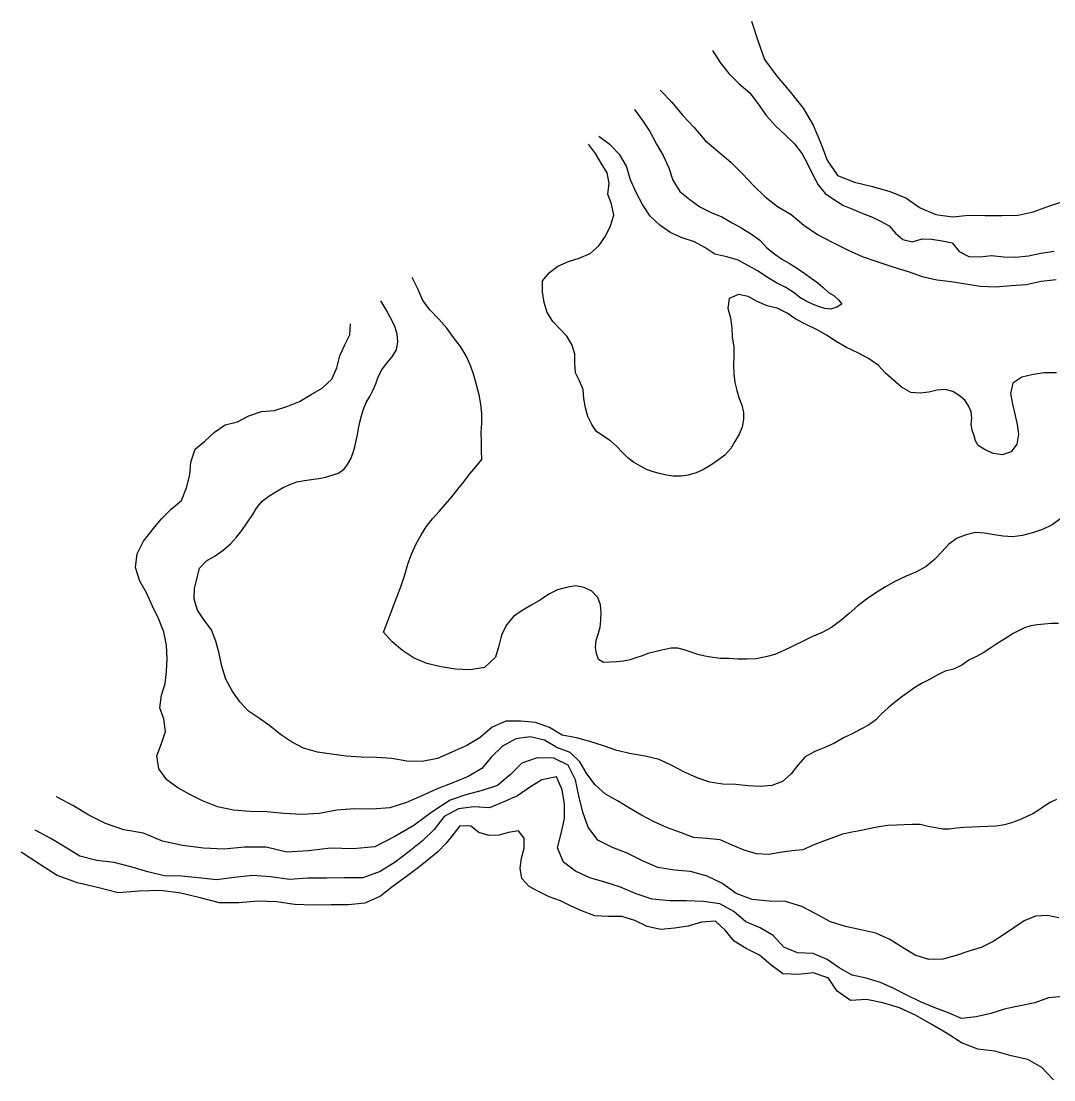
# Model space of a CAD drawing. Extents: x -717078 to -714996, y -984638 to -983998.
# Drawn here: x -717078 to -716543, y -984638 to -984090 of the extents above; entities that cross this region are included whole.
import ezdxf

# ---------------------------------------------------------------- set-up
doc = ezdxf.new("R2010")
doc.units = 0
doc.layers.add('contour_lines', color=1, linetype='CONTINUOUS')

msp = doc.modelspace()

# ---------------------------------------------------------------- linework, layer by layer
at = {"layer": 'contour_lines', "color": 1}
for p, q in [((-716699.729, -984090.171, 274), (-716696.426, -984100.091, 274)), ((-716696.426, -984100.091, 274), (-716693.032, -984110.024, 274)), ((-716719.898, -984105.364, 273), (-716715.837, -984111.623, 273)), ((-716693.032, -984110.024, 274), (-716686.682, -984118.657, 274)), ((-716715.837, -984111.623, 273), (-716711.441, -984117.328, 273)), ((-716711.441, -984117.328, 273), (-716706.055, -984122.588, 273)), ((-716686.682, -984118.657, 274), (-716679.726, -984126.814, 274)), ((-716747.039, -984125.854, 272), (-716740.919, -984132.067, 272)), ((-716706.055, -984122.588, 273), (-716700.632, -984127.329, 273)), ((-716679.726, -984126.814, 274), (-716672.927, -984135.15, 274)), ((-716740.919, -984132.067, 272), (-716735.422, -984138.813, 272)), ((-716700.632, -984127.329, 273), (-716696.078, -984133.339, 273)), ((-716760.291, -984135.897, 271), (-716756.096, -984141.551, 271)), ((-716696.078, -984133.339, 273), (-716692.008, -984139.093, 273)), ((-716672.927, -984135.15, 274), (-716667.731, -984143.974, 274)), ((-716756.096, -984141.551, 271), (-716752.276, -984147.295, 271)), ((-716735.422, -984138.813, 272), (-716729.609, -984145.09, 272)), ((-716692.008, -984139.093, 273), (-716687.29, -984144.336, 273)), ((-716752.276, -984147.295, 271), (-716748.803, -984153.773, 271)), ((-716729.609, -984145.09, 272), (-716723.739, -984151.961, 272)), ((-716687.29, -984144.336, 273), (-716682.335, -984148.936, 273)), ((-716667.731, -984143.974, 274), (-716664.013, -984152.992, 274)), ((-716780.453, -984158.595, 272), (-716783.972, -984153.784, 272)), ((-716772.838, -984154.08, 271), (-716778.686, -984149.767, 271)), ((-716767.883, -984159.268, 271), (-716772.838, -984154.08, 271)), ((-716748.803, -984153.773, 271), (-716745.405, -984159.742, 271)), ((-716723.739, -984151.961, 272), (-716717.088, -984157.452, 272)), ((-716682.335, -984148.936, 273), (-716677.401, -984153.678, 273)), ((-716677.401, -984153.678, 273), (-716673.473, -984158.801, 273)), ((-716664.013, -984152.992, 274), (-716660.547, -984162.034, 274)), ((-716777.511, -984163.596, 272), (-716780.453, -984158.595, 272)), ((-716764.322, -984165.27, 271), (-716767.883, -984159.268, 271)), ((-716745.405, -984159.742, 271), (-716742.561, -984166.006, 271)), ((-716717.088, -984157.452, 272), (-716710.462, -984163.11, 272)), ((-716673.473, -984158.801, 273), (-716670.624, -984164.327, 273)), ((-716774.312, -984168.62, 272), (-716777.511, -984163.596, 272)), ((-716762.26, -984172.201, 271), (-716764.322, -984165.27, 271)), ((-716710.462, -984163.11, 272), (-716704.394, -984169.114, 272)), ((-716670.624, -984164.327, 273), (-716667.975, -984169.651, 273)), ((-716660.547, -984162.034, 274), (-716655.138, -984169.973, 274)), ((-716773.359, -984173.995, 272), (-716774.312, -984168.62, 272)), ((-716742.561, -984166.006, 271), (-716740.392, -984172.504, 271)), ((-716704.394, -984169.114, 272), (-716698.617, -984175.204, 272)), ((-716667.975, -984169.651, 273), (-716665.14, -984174.889, 273)), ((-716655.138, -984169.973, 274), (-716646.367, -984173.558, 274)), ((-716774.034, -984179.674, 272), (-716773.359, -984173.995, 272)), ((-716759.371, -984178.829, 271), (-716762.26, -984172.201, 271)), ((-716740.392, -984172.504, 271), (-716736.838, -984178.293, 271)), ((-716698.617, -984175.204, 272), (-716692.652, -984181.138, 272)), ((-716665.14, -984174.889, 273), (-716661.563, -984179.307, 273)), ((-716646.367, -984173.558, 274), (-716637.091, -984175.652, 274)), ((-716637.091, -984175.652, 274), (-716628.202, -984178.272, 274)), ((-716772.13, -984184.866, 272), (-716774.034, -984179.674, 272)), ((-716756.104, -984185.096, 271), (-716759.371, -984178.829, 271)), ((-716736.838, -984178.293, 271), (-716731.59, -984182.534, 271)), ((-716692.652, -984181.138, 272), (-716686.336, -984186.067, 272)), ((-716661.563, -984179.307, 273), (-716656.743, -984182.692, 273)), ((-716628.202, -984178.272, 274), (-716619.843, -984181.619, 274)), ((-716619.843, -984181.619, 274), (-716612.503, -984186.761, 274)), ((-716770.929, -984190.639, 272), (-716772.13, -984184.866, 272)), ((-716752.14, -984191.134, 271), (-716756.104, -984185.096, 271)), ((-716731.59, -984182.534, 271), (-716726.415, -984186.213, 271)), ((-716726.415, -984186.213, 271), (-716720.647, -984189.204, 271)), ((-716686.336, -984186.067, 272), (-716679.102, -984190.215, 272)), ((-716656.743, -984182.692, 273), (-716652.1, -984185.62, 273)), ((-716652.1, -984185.62, 273), (-716646.852, -984187.681, 273)), ((-716612.503, -984186.761, 274), (-716604.379, -984190.186, 274)), ((-716553.971, -984188.902, 274), (-716546.342, -984186.087, 274)), ((-716546.342, -984186.087, 274), (-716539.108, -984183.72, 274)), ((-716772.7, -984196.064, 272), (-716770.929, -984190.639, 272)), ((-716747.178, -984195.805, 271), (-716752.14, -984191.134, 271)), ((-716720.647, -984189.204, 271), (-716715.057, -984191.411, 271)), ((-716715.057, -984191.411, 271), (-716709.697, -984194.56, 271)), ((-716679.102, -984190.215, 272), (-716672.678, -984195.693, 272)), ((-716646.852, -984187.681, 273), (-716642.037, -984189.707, 273)), ((-716642.037, -984189.707, 273), (-716637.118, -984191.549, 273)), ((-716637.118, -984191.549, 273), (-716632.893, -984193.712, 273)), ((-716604.379, -984190.186, 274), (-716595.709, -984191.477, 274)), ((-716595.709, -984191.477, 274), (-716587.296, -984190.645, 274)), ((-716587.296, -984190.645, 274), (-716578.78, -984190.759, 274)), ((-716578.78, -984190.759, 274), (-716570.241, -984190.676, 274)), ((-716570.241, -984190.676, 274), (-716561.791, -984190.592, 274)), ((-716561.791, -984190.592, 274), (-716553.971, -984188.902, 274)), ((-716775.314, -984201.508, 272), (-716772.7, -984196.064, 272)), ((-716741.374, -984199.658, 271), (-716747.178, -984195.805, 271)), ((-716709.697, -984194.56, 271), (-716704.706, -984197.325, 271)), ((-716704.706, -984197.325, 271), (-716699.774, -984200.387, 271)), ((-716672.678, -984195.693, 272), (-716665.49, -984200.533, 272)), ((-716632.893, -984193.712, 273), (-716628.543, -984196.003, 273)), ((-716628.543, -984196.003, 273), (-716625.177, -984199.79, 273)), ((-716778.753, -984206.502, 272), (-716775.314, -984201.508, 272)), ((-716735.526, -984202.347, 271), (-716741.374, -984199.658, 271)), ((-716729.252, -984204.358, 271), (-716735.526, -984202.347, 271)), ((-716699.774, -984200.387, 271), (-716695.363, -984203.567, 271)), ((-716695.363, -984203.567, 271), (-716691.717, -984207.396, 271)), ((-716665.49, -984200.533, 272), (-716658.039, -984204.597, 272)), ((-716625.177, -984199.79, 273), (-716621.42, -984203.22, 273)), ((-716621.42, -984203.22, 273), (-716616.392, -984204.336, 273)), ((-716616.392, -984204.336, 273), (-716611.437, -984202.74, 273)), ((-716611.437, -984202.74, 273), (-716606.454, -984202.953, 273)), ((-716606.454, -984202.953, 273), (-716601.138, -984203.898, 273)), ((-716783.137, -984210.319, 272), (-716778.753, -984206.502, 272)), ((-716723.814, -984207.226, 271), (-716729.252, -984204.358, 271)), ((-716718.681, -984210.709, 271), (-716723.814, -984207.226, 271)), ((-716691.717, -984207.396, 271), (-716687.705, -984210.697, 271)), ((-716658.039, -984204.597, 272), (-716650.12, -984208.53, 272)), ((-716650.12, -984208.53, 272), (-716642.385, -984211.915, 272)), ((-716601.138, -984203.898, 273), (-716595.802, -984204.921, 273)), ((-716595.802, -984204.921, 273), (-716592.294, -984209.308, 273)), ((-716794.346, -984214.609, 272), (-716788.809, -984212.853, 272)), ((-716788.809, -984212.853, 272), (-716783.137, -984210.319, 272)), ((-716712.41, -984212.183, 271), (-716718.681, -984210.709, 271)), ((-716706.66, -984213.887, 271), (-716712.41, -984212.183, 271)), ((-716701.342, -984216.854, 271), (-716706.66, -984213.887, 271)), ((-716687.705, -984210.697, 271), (-716683.713, -984213.508, 271)), ((-716683.713, -984213.508, 271), (-716679.685, -984215.804, 271)), ((-716642.385, -984211.915, 272), (-716634.328, -984214.688, 272)), ((-716592.294, -984209.308, 273), (-716587.285, -984211.969, 273)), ((-716587.285, -984211.969, 273), (-716581.364, -984212.101, 273)), ((-716581.364, -984212.101, 273), (-716575.547, -984211.419, 273)), ((-716575.547, -984211.419, 273), (-716569.237, -984212.087, 273)), ((-716569.237, -984212.087, 273), (-716563.09, -984212.356, 273)), ((-716563.09, -984212.356, 273), (-716556.476, -984211.688, 273)), ((-716556.476, -984211.688, 273), (-716550.029, -984210.161, 273)), ((-716550.029, -984210.161, 273), (-716543.082, -984209.175, 273)), ((-716804.294, -984220.214, 272), (-716799.876, -984216.961, 272)), ((-716799.876, -984216.961, 272), (-716794.346, -984214.609, 272)), ((-716696.297, -984219.555, 271), (-716701.342, -984216.854, 271)), ((-716691.426, -984222.858, 271), (-716696.297, -984219.555, 271)), ((-716679.685, -984215.804, 271), (-716675.843, -984218.098, 271)), ((-716675.843, -984218.098, 271), (-716672.084, -984220.732, 271)), ((-716634.328, -984214.688, 272), (-716626.547, -984217.257, 272)), ((-716626.547, -984217.257, 272), (-716618.699, -984219.777, 272)), ((-716618.699, -984219.777, 272), (-716611.332, -984222.218, 272)), ((-716872.416, -984228.603, 273), (-716875.252, -984222.756, 273)), ((-716807.909, -984224.623, 272), (-716804.294, -984220.214, 272)), ((-716807.806, -984230.197, 272), (-716807.909, -984224.623, 272)), ((-716686.783, -984225.631, 271), (-716691.426, -984222.858, 271)), ((-716672.084, -984220.732, 271), (-716668.77, -984223.099, 271)), ((-716668.77, -984223.099, 271), (-716665.465, -984225.594, 271)), ((-716611.332, -984222.218, 272), (-716603.769, -984224.048, 272)), ((-716603.769, -984224.048, 272), (-716596.366, -984224.897, 272)), ((-716596.366, -984224.897, 272), (-716588.847, -984226.147, 272)), ((-716557.61, -984226.369, 272), (-716549.779, -984224.792, 272)), ((-716549.779, -984224.792, 272), (-716542.097, -984223.819, 272)), ((-716869.778, -984234.75, 273), (-716872.416, -984228.603, 273)), ((-716806.922, -984235.735, 272), (-716807.806, -984230.197, 272)), ((-716681.905, -984227.975, 271), (-716686.783, -984225.631, 271)), ((-716677.67, -984230.772, 271), (-716681.905, -984227.975, 271)), ((-716674.674, -984233.164, 271), (-716677.67, -984230.772, 271)), ((-716665.465, -984225.594, 271), (-716662.598, -984227.948, 271)), ((-716662.598, -984227.948, 271), (-716659.892, -984230.51, 271)), ((-716659.892, -984230.51, 271), (-716657.038, -984232.089, 271)), ((-716588.847, -984226.147, 272), (-716581.318, -984227.356, 272)), ((-716581.318, -984227.356, 272), (-716573.418, -984227.718, 272)), ((-716573.418, -984227.718, 272), (-716565.355, -984226.921, 272)), ((-716565.355, -984226.921, 272), (-716557.61, -984226.369, 272)), ((-716888.842, -984239.231, 274), (-716891.438, -984234.948, 274)), ((-716866.033, -984239.807, 273), (-716869.778, -984234.75, 273)), ((-716805.409, -984240.975, 272), (-716806.922, -984235.735, 272)), ((-716711.306, -984233.726, 272), (-716711.956, -984238.723, 272)), ((-716706.488, -984231.664, 272), (-716711.306, -984233.726, 272)), ((-716701.401, -984232.647, 272), (-716706.488, -984231.664, 272)), ((-716696.692, -984235.179, 272), (-716701.401, -984232.647, 272)), ((-716691.67, -984237.43, 272), (-716696.692, -984235.179, 272)), ((-716671.468, -984235.092, 271), (-716674.674, -984233.164, 271)), ((-716668.229, -984236.654, 271), (-716671.468, -984235.092, 271)), ((-716657.038, -984232.089, 271), (-716654.657, -984234.394, 271)), ((-716654.657, -984234.394, 271), (-716653.034, -984236.679, 271)), ((-716886.521, -984243.685, 274), (-716888.842, -984239.231, 274)), ((-716861.437, -984244.402, 273), (-716866.033, -984239.807, 273)), ((-716802.562, -984245.588, 272), (-716805.409, -984240.975, 272)), ((-716711.956, -984238.723, 272), (-716710.567, -984243.642, 272)), ((-716686.45, -984238.646, 272), (-716691.67, -984237.43, 272)), ((-716681.278, -984241.225, 272), (-716686.45, -984238.646, 272)), ((-716676.736, -984244.405, 272), (-716681.278, -984241.225, 272)), ((-716665.016, -984237.768, 271), (-716668.229, -984236.654, 271)), ((-716661.849, -984238.906, 271), (-716665.016, -984237.768, 271)), ((-716658.66, -984239.194, 271), (-716661.849, -984238.906, 271)), ((-716655.605, -984238.23, 271), (-716658.66, -984239.194, 271)), ((-716653.034, -984236.679, 271), (-716655.605, -984238.23, 271)), ((-716907.6, -984252.41, 275), (-716907.171, -984246.774, 275)), ((-716884.486, -984247.695, 274), (-716886.521, -984243.685, 274)), ((-716857.387, -984249.121, 273), (-716861.437, -984244.402, 273)), ((-716798.782, -984249.551, 272), (-716802.562, -984245.588, 272)), ((-716710.567, -984243.642, 272), (-716709.898, -984248.832, 272)), ((-716671.362, -984247.127, 272), (-716676.736, -984244.405, 272)), ((-716666.104, -984249.731, 272), (-716671.362, -984247.127, 272)), ((-716910.208, -984257.957, 275), (-716907.6, -984252.41, 275)), ((-716883.071, -984251.977, 274), (-716884.486, -984247.695, 274)), ((-716882.672, -984256.267, 274), (-716883.071, -984251.977, 274)), ((-716853.823, -984253.912, 273), (-716857.387, -984249.121, 273)), ((-716795.325, -984253.097, 272), (-716798.782, -984249.551, 272)), ((-716709.898, -984248.832, 272), (-716709.651, -984253.635, 272)), ((-716660.968, -984252.582, 272), (-716666.104, -984249.731, 272)), ((-716655.833, -984255.961, 272), (-716660.968, -984252.582, 272)), ((-716912.633, -984263.387, 275), (-716910.208, -984257.957, 275)), ((-716883.406, -984260.261, 274), (-716882.672, -984256.267, 274)), ((-716850.195, -984258.474, 273), (-716853.823, -984253.912, 273)), ((-716792.702, -984257.492, 272), (-716795.325, -984253.097, 272)), ((-716791.155, -984262.373, 272), (-716792.702, -984257.492, 272)), ((-716709.651, -984253.635, 272), (-716708.895, -984258.729, 272)), ((-716650.591, -984259.09, 272), (-716655.833, -984255.961, 272)), ((-716914.29, -984269.6, 275), (-716912.633, -984263.387, 275)), ((-716888.544, -984267.253, 274), (-716885.595, -984263.888, 274)), ((-716885.595, -984263.888, 274), (-716883.406, -984260.261, 274)), ((-716847.395, -984263.396, 273), (-716850.195, -984258.474, 273)), ((-716845.175, -984268.401, 273), (-716847.395, -984263.396, 273)), ((-716791.179, -984267.212, 272), (-716791.155, -984262.373, 272)), ((-716708.82, -984263.385, 272), (-716709.072, -984268.25, 272)), ((-716708.895, -984258.729, 272), (-716708.82, -984263.385, 272)), ((-716644.62, -984261.876, 272), (-716650.591, -984259.09, 272)), ((-716639.236, -984264.784, 272), (-716644.62, -984261.876, 272)), ((-716890.984, -984270.597, 274), (-716888.544, -984267.253, 274)), ((-716843.387, -984273.384, 273), (-716845.175, -984268.401, 273)), ((-716790.74, -984272.235, 272), (-716791.179, -984267.212, 272)), ((-716709.072, -984268.25, 272), (-716708.812, -984272.611, 272)), ((-716634.252, -984268.207, 272), (-716639.236, -984264.784, 272)), ((-716630.308, -984272.261, 272), (-716634.252, -984268.207, 272)), ((-716916.904, -984275.475, 275), (-716914.29, -984269.6, 275)), ((-716894.076, -984277.776, 274), (-716892.929, -984274.293, 274)), ((-716892.929, -984274.293, 274), (-716890.984, -984270.597, 274)), ((-716841.967, -984278.353, 273), (-716843.387, -984273.384, 273)), ((-716788.723, -984276.331, 272), (-716790.74, -984272.235, 272)), ((-716708.812, -984272.611, 272), (-716708.301, -984277.19, 272)), ((-716626.242, -984275.969, 272), (-716630.308, -984272.261, 272)), ((-716559.786, -984274.324, 272), (-716564.537, -984277.413, 272)), ((-716553.996, -984272.977, 272), (-716559.786, -984274.324, 272)), ((-716548.234, -984272.096, 272), (-716553.996, -984272.977, 272)), ((-716541.906, -984272.109, 272), (-716548.234, -984272.096, 272)), ((-716927.584, -984283.391, 275), (-716921.88, -984280.144, 275)), ((-716921.88, -984280.144, 275), (-716916.904, -984275.475, 275)), ((-716895.569, -984281.347, 274), (-716894.076, -984277.776, 274)), ((-716840.675, -984283.607, 273), (-716841.967, -984278.353, 273)), ((-716786.834, -984280.724, 272), (-716788.723, -984276.331, 272)), ((-716708.301, -984277.19, 272), (-716707.316, -984281.246, 272)), ((-716622.079, -984279.556, 272), (-716626.242, -984275.969, 272)), ((-716617.317, -984282.25, 272), (-716622.079, -984279.556, 272)), ((-716564.537, -984277.413, 272), (-716565.675, -984282.886, 272)), ((-716933.495, -984286.929, 275), (-716927.584, -984283.391, 275)), ((-716899.009, -984287.557, 274), (-716897.176, -984284.404, 274)), ((-716897.176, -984284.404, 274), (-716895.569, -984281.347, 274)), ((-716839.733, -984288.384, 273), (-716840.675, -984283.607, 273)), ((-716786.453, -984285.378, 272), (-716786.834, -984280.724, 272)), ((-716785.577, -984290.259, 272), (-716786.453, -984285.378, 272)), ((-716707.316, -984281.246, 272), (-716706.065, -984285.356, 272)), ((-716706.065, -984285.356, 272), (-716704.787, -984288.932, 272)), ((-716612.438, -984282.753, 272), (-716617.317, -984282.25, 272)), ((-716607.973, -984282.144, 272), (-716612.438, -984282.753, 272)), ((-716603.689, -984281.158, 272), (-716607.973, -984282.144, 272)), ((-716599.438, -984280.72, 272), (-716603.689, -984281.158, 272)), ((-716595.503, -984281.841, 272), (-716599.438, -984280.72, 272)), ((-716592.227, -984283.96, 272), (-716595.503, -984281.841, 272)), ((-716589.356, -984286.263, 272), (-716592.227, -984283.96, 272)), ((-716565.675, -984282.886, 272), (-716564.734, -984288.293, 272)), ((-716946.428, -984291.561, 275), (-716939.684, -984289.368, 275)), ((-716939.684, -984289.368, 275), (-716933.495, -984286.929, 275)), ((-716901.47, -984294.387, 274), (-716900.475, -984290.894, 274)), ((-716900.475, -984290.894, 274), (-716899.009, -984287.557, 274)), ((-716839.309, -984293.32, 273), (-716839.733, -984288.384, 273)), ((-716784.383, -984294.678, 272), (-716785.577, -984290.259, 272)), ((-716704.787, -984288.932, 272), (-716703.829, -984292.629, 272)), ((-716587.412, -984289.165, 272), (-716589.356, -984286.263, 272)), ((-716586.13, -984292.417, 272), (-716587.412, -984289.165, 272)), ((-716564.734, -984288.293, 272), (-716563.418, -984293.599, 272)), ((-716965.572, -984297.533, 275), (-716959.816, -984294.376, 275)), ((-716959.816, -984294.376, 275), (-716953.173, -984292.218, 275)), ((-716953.173, -984292.218, 275), (-716946.428, -984291.561, 275)), ((-716902.387, -984297.62, 274), (-716901.47, -984294.387, 274)), ((-716839.285, -984298.211, 273), (-716839.309, -984293.32, 273)), ((-716782.284, -984298.816, 272), (-716784.383, -984294.678, 272)), ((-716703.801, -984296.245, 272), (-716704.609, -984300.235, 272)), ((-716703.829, -984292.629, 272), (-716703.801, -984296.245, 272)), ((-716585.721, -984295.541, 272), (-716586.13, -984292.417, 272)), ((-716585.98, -984298.851, 272), (-716585.721, -984295.541, 272)), ((-716563.418, -984293.599, 272), (-716562.277, -984298.826, 272)), ((-716977.567, -984302.84, 275), (-716972.11, -984299.08, 275)), ((-716972.11, -984299.08, 275), (-716965.572, -984297.533, 275)), ((-716903.636, -984304.258, 274), (-716903.07, -984300.988, 274)), ((-716903.07, -984300.988, 274), (-716902.387, -984297.62, 274)), ((-716839.574, -984303.077, 273), (-716839.285, -984298.211, 273)), ((-716779.848, -984302.475, 272), (-716782.284, -984298.816, 272)), ((-716704.609, -984300.235, 272), (-716706.047, -984303.949, 272)), ((-716585.473, -984301.834, 272), (-716585.98, -984298.851, 272)), ((-716584.55, -984304.767, 272), (-716585.473, -984301.834, 272)), ((-716562.277, -984298.826, 272), (-716561.64, -984303.971, 272)), ((-716987.594, -984311.696, 275), (-716982.49, -984307.453, 275)), ((-716982.49, -984307.453, 275), (-716977.567, -984302.84, 275)), ((-716904.909, -984310.382, 274), (-716904.19, -984307.166, 274)), ((-716904.19, -984307.166, 274), (-716903.636, -984304.258, 274)), ((-716839.486, -984307.842, 273), (-716839.574, -984303.077, 273)), ((-716776.173, -984305.058, 272), (-716779.848, -984302.475, 272)), ((-716772.635, -984307.265, 272), (-716776.173, -984305.058, 272)), ((-716769.324, -984310.189, 272), (-716772.635, -984307.265, 272)), ((-716708.285, -984307.701, 272), (-716710.465, -984311.382, 272)), ((-716706.047, -984303.949, 272), (-716708.285, -984307.701, 272)), ((-716583.851, -984307.379, 272), (-716584.55, -984304.767, 272)), ((-716582.383, -984309.738, 272), (-716583.851, -984307.379, 272)), ((-716561.64, -984303.971, 272), (-716562.473, -984309.089, 272)), ((-716989.84, -984318.32, 275), (-716987.594, -984311.696, 275)), ((-716905.787, -984313.433, 274), (-716904.909, -984310.382, 274)), ((-716839.333, -984312.561, 273), (-716839.486, -984307.842, 273)), ((-716839.292, -984317.009, 273), (-716839.333, -984312.561, 273)), ((-716766.641, -984313.235, 272), (-716769.324, -984310.189, 272)), ((-716710.465, -984311.382, 272), (-716713.53, -984314.697, 272)), ((-716578.738, -984312.038, 272), (-716582.383, -984309.738, 272)), ((-716574.529, -984313.939, 272), (-716578.738, -984312.038, 272)), ((-716565.349, -984313.098, 272), (-716569.993, -984314.551, 272)), ((-716562.473, -984309.089, 272), (-716565.349, -984313.098, 272)), ((-716990.281, -984324.861, 275), (-716989.84, -984318.32, 275)), ((-716908.691, -984319.626, 274), (-716906.968, -984316.737, 274)), ((-716906.968, -984316.737, 274), (-716905.787, -984313.433, 274)), ((-716842.338, -984320.76, 273), (-716839.292, -984317.009, 273)), ((-716763.693, -984316.215, 272), (-716766.641, -984313.235, 272)), ((-716760.69, -984318.376, 272), (-716763.693, -984316.215, 272)), ((-716757.189, -984320.393, 272), (-716760.69, -984318.376, 272)), ((-716717.292, -984317.451, 272), (-716720.731, -984319.882, 272)), ((-716713.53, -984314.697, 272), (-716717.292, -984317.451, 272)), ((-716569.993, -984314.551, 272), (-716574.529, -984313.939, 272)), ((-716916.604, -984325.189, 274), (-716913.497, -984324.086, 274)), ((-716913.497, -984324.086, 274), (-716910.641, -984322.101, 274)), ((-716910.641, -984322.101, 274), (-716908.691, -984319.626, 274)), ((-716845.444, -984324.346, 273), (-716842.338, -984320.76, 273)), ((-716754.023, -984322.111, 272), (-716757.189, -984320.393, 272)), ((-716750.506, -984323.367, 272), (-716754.023, -984322.111, 272)), ((-716747.316, -984324.205, 272), (-716750.506, -984323.367, 272)), ((-716728.394, -984323.836, 272), (-716732.418, -984325.171, 272)), ((-716724.551, -984322.143, 272), (-716728.394, -984323.836, 272)), ((-716720.731, -984319.882, 272), (-716724.551, -984322.143, 272)), ((-716991.987, -984331.638, 275), (-716990.281, -984324.861, 275)), ((-716938.493, -984329.932, 274), (-716934.868, -984328.569, 274)), ((-716934.868, -984328.569, 274), (-716930.947, -984327.841, 274)), ((-716930.947, -984327.841, 274), (-716927.383, -984327.307, 274)), ((-716927.383, -984327.307, 274), (-716923.576, -984326.758, 274)), ((-716923.576, -984326.758, 274), (-716920.171, -984326.183, 274)), ((-716920.171, -984326.183, 274), (-716916.604, -984325.189, 274)), ((-716851.64, -984332.424, 273), (-716848.537, -984328.52, 273)), ((-716848.537, -984328.52, 273), (-716845.444, -984324.346, 273)), ((-716743.662, -984325.063, 272), (-716747.316, -984324.205, 272)), ((-716740.157, -984325.605, 272), (-716743.662, -984325.063, 272)), ((-716736.176, -984325.611, 272), (-716740.157, -984325.605, 272)), ((-716732.418, -984325.171, 272), (-716736.176, -984325.611, 272)), ((-716994.642, -984338.289, 275), (-716991.987, -984331.638, 275)), ((-716949.522, -984335.909, 274), (-716945.783, -984333.735, 274)), ((-716945.783, -984333.735, 274), (-716942.344, -984331.735, 274)), ((-716942.344, -984331.735, 274), (-716938.493, -984329.932, 274)), ((-716854.682, -984336.393, 273), (-716851.64, -984332.424, 273)), ((-717000.012, -984342.749, 275), (-716994.642, -984338.289, 275)), ((-716955.76, -984342.205, 274), (-716952.878, -984338.546, 274)), ((-716952.878, -984338.546, 274), (-716949.522, -984335.909, 274)), ((-716861.361, -984343.957, 273), (-716858.077, -984340.103, 273)), ((-716858.077, -984340.103, 273), (-716854.682, -984336.393, 273)), ((-717005.197, -984347.925, 275), (-717000.012, -984342.749, 275)), ((-716960.79, -984349.959, 274), (-716958.064, -984346.024, 274)), ((-716958.064, -984346.024, 274), (-716955.76, -984342.205, 274)), ((-716864.823, -984347.669, 273), (-716861.361, -984343.957, 273)), ((-717009.811, -984353.554, 275), (-717005.197, -984347.925, 275)), ((-716963.363, -984353.696, 274), (-716960.79, -984349.959, 274)), ((-716868.067, -984351.783, 273), (-716864.823, -984347.669, 273)), ((-716544.166, -984350.804, 273), (-716549.183, -984353.141, 273)), ((-716539.625, -984347.562, 273), (-716544.166, -984350.804, 273)), ((-717014.213, -984359.297, 275), (-717009.811, -984353.554, 275)), ((-716966.181, -984357.274, 274), (-716963.363, -984353.696, 274)), ((-716873.425, -984361.032, 273), (-716870.847, -984356.264, 273)), ((-716870.847, -984356.264, 273), (-716868.067, -984351.783, 273)), ((-716588.682, -984355.968, 273), (-716593.313, -984357.72, 273)), ((-716583.858, -984354.738, 273), (-716588.682, -984355.968, 273)), ((-716579.143, -984355.061, 273), (-716583.858, -984354.738, 273)), ((-716574.106, -984355.974, 273), (-716579.143, -984355.061, 273)), ((-716569.532, -984356.682, 273), (-716574.106, -984355.974, 273)), ((-716564.657, -984357.008, 273), (-716569.532, -984356.682, 273)), ((-716559.562, -984356.388, 273), (-716564.657, -984357.008, 273)), ((-716554.358, -984355.014, 273), (-716559.562, -984356.388, 273)), ((-716549.183, -984353.141, 273), (-716554.358, -984355.014, 273)), ((-717017.552, -984365.88, 275), (-717014.213, -984359.297, 275)), ((-716973.1, -984363.87, 274), (-716969.336, -984360.7, 274)), ((-716969.336, -984360.7, 274), (-716966.181, -984357.274, 274)), ((-716875.707, -984365.977, 273), (-716873.425, -984361.032, 273)), ((-716597.533, -984360.787, 273), (-716601.255, -984364.763, 273)), ((-716593.313, -984357.72, 273), (-716597.533, -984360.787, 273)), ((-717018.381, -984372.818, 275), (-717017.552, -984365.88, 275)), ((-716981.649, -984369.489, 274), (-716977.244, -984366.823, 274)), ((-716977.244, -984366.823, 274), (-716973.1, -984363.87, 274)), ((-716877.46, -984371.207, 273), (-716875.707, -984365.977, 273)), ((-716601.255, -984364.763, 273), (-716605.103, -984368.704, 273)), ((-717016.195, -984379.927, 275), (-717018.381, -984372.818, 275)), ((-716986.567, -984378.225, 274), (-716985.242, -984373.317, 274)), ((-716985.242, -984373.317, 274), (-716981.649, -984369.489, 274)), ((-716878.988, -984376.64, 273), (-716877.46, -984371.207, 273)), ((-716609.251, -984372.37, 273), (-716614.301, -984375.12, 273)), ((-716605.103, -984368.704, 273), (-716609.251, -984372.37, 273)), ((-716987.851, -984383.67, 274), (-716986.567, -984378.225, 274)), ((-716881.017, -984382.389, 273), (-716878.988, -984376.64, 273)), ((-716619.637, -984377.44, 273), (-716625.12, -984379.923, 273)), ((-716614.301, -984375.12, 273), (-716619.637, -984377.44, 273)), ((-717012.698, -984386.028, 275), (-717016.195, -984379.927, 275)), ((-716988, -984389.353, 274), (-716987.851, -984383.67, 274)), ((-716883.13, -984388.246, 273), (-716881.017, -984382.389, 273)), ((-716800.104, -984384.415, 273), (-716804.623, -984386.635, 273)), ((-716795.366, -984383.208, 273), (-716800.104, -984384.415, 273)), ((-716790.754, -984382.337, 273), (-716795.366, -984383.208, 273)), ((-716786.245, -984383.28, 273), (-716790.754, -984382.337, 273)), ((-716782.271, -984385.2, 273), (-716786.245, -984383.28, 273)), ((-716630.317, -984382.95, 273), (-716635.293, -984385.998, 273)), ((-716625.12, -984379.923, 273), (-716630.317, -984382.95, 273)), ((-717009.664, -984392.826, 275), (-717012.698, -984386.028, 275)), ((-716986.276, -984394.988, 274), (-716988, -984389.353, 274)), ((-716885.489, -984394.053, 273), (-716883.13, -984388.246, 273)), ((-716808.874, -984389.679, 273), (-716813.431, -984392.241, 273)), ((-716804.623, -984386.635, 273), (-716808.874, -984389.679, 273)), ((-716779.256, -984388.438, 273), (-716782.271, -984385.2, 273)), ((-716777.893, -984392.25, 273), (-716779.256, -984388.438, 273)), ((-716640.142, -984389.253, 273), (-716644.662, -984392.772, 273)), ((-716635.293, -984385.998, 273), (-716640.142, -984389.253, 273)), ((-717006.605, -984399.317, 275), (-717009.664, -984392.826, 275)), ((-716982.843, -984400.061, 274), (-716986.276, -984394.988, 274)), ((-716887.651, -984400.145, 273), (-716885.489, -984394.053, 273)), ((-716818.284, -984395.093, 273), (-716822.862, -984398.331, 273)), ((-716813.431, -984392.241, 273), (-716818.284, -984395.093, 273)), ((-716777.404, -984396.164, 273), (-716777.893, -984392.25, 273)), ((-716644.662, -984392.772, 273), (-716649.222, -984396.612, 273)), ((-717003.778, -984406.241, 275), (-717006.605, -984399.317, 275)), ((-716979.083, -984405.108, 274), (-716982.843, -984400.061, 274)), ((-716890.111, -984406.337, 273), (-716887.651, -984400.145, 273)), ((-716822.862, -984398.331, 273), (-716826.519, -984402.615, 273)), ((-716778.022, -984403.78, 273), (-716777.588, -984400.235, 273)), ((-716777.588, -984400.235, 273), (-716777.404, -984396.164, 273)), ((-716653.497, -984400.315, 273), (-716658.235, -984403.879, 273)), ((-716649.222, -984396.612, 273), (-716653.497, -984400.315, 273)), ((-717002.352, -984413.035, 275), (-717003.778, -984406.241, 275)), ((-716976.792, -984410.984, 274), (-716979.083, -984405.108, 274)), ((-716826.519, -984402.615, 273), (-716829.004, -984407.852, 273)), ((-716778.987, -984407.392, 273), (-716778.022, -984403.78, 273)), ((-716658.235, -984403.879, 273), (-716663.129, -984406.573, 273)), ((-716561.59, -984405.605, 274), (-716564.302, -984407.124, 274)), ((-716558.498, -984404.056, 274), (-716561.59, -984405.605, 274)), ((-716555.26, -984403.16, 274), (-716558.498, -984404.056, 274)), ((-716551.81, -984402.497, 274), (-716555.26, -984403.16, 274)), ((-716548.207, -984402.129, 274), (-716551.81, -984402.497, 274)), ((-716544.738, -984401.897, 274), (-716548.207, -984402.129, 274)), ((-716540.873, -984401.93, 274), (-716544.738, -984401.897, 274)), ((-716975.199, -984417.427, 274), (-716976.792, -984410.984, 274)), ((-716885.588, -984411.437, 273), (-716890.111, -984406.337, 273)), ((-716880.307, -984415.904, 273), (-716885.588, -984411.437, 273)), ((-716829.004, -984407.852, 273), (-716830.406, -984413.458, 273)), ((-716780.354, -984414.242, 273), (-716780.008, -984410.625, 273)), ((-716780.008, -984410.625, 273), (-716778.987, -984407.392, 273)), ((-716673.326, -984411.171, 273), (-716678.377, -984413.538, 273)), ((-716668.435, -984408.833, 273), (-716673.326, -984411.171, 273)), ((-716663.129, -984406.573, 273), (-716668.435, -984408.833, 273)), ((-716570.069, -984410.64, 274), (-716573.238, -984412.75, 274)), ((-716567.21, -984408.91, 274), (-716570.069, -984410.64, 274)), ((-716564.302, -984407.124, 274), (-716567.21, -984408.91, 274)), ((-717001.962, -984420.095, 275), (-717002.352, -984413.035, 275)), ((-716874.508, -984419.651, 273), (-716880.307, -984415.904, 273)), ((-716830.406, -984413.458, 273), (-716832.147, -984419.248, 273)), ((-716779.87, -984417.417, 273), (-716780.354, -984414.242, 273)), ((-716750.369, -984416.668, 273), (-716753.414, -984417.463, 273)), ((-716747.653, -984416.057, 273), (-716750.369, -984416.668, 273)), ((-716744.465, -984415.288, 273), (-716747.653, -984416.057, 273)), ((-716741.388, -984414.696, 273), (-716744.465, -984415.288, 273)), ((-716737.845, -984414.665, 273), (-716741.388, -984414.696, 273)), ((-716734.464, -984415.542, 273), (-716737.845, -984414.665, 273)), ((-716730.989, -984416.739, 273), (-716734.464, -984415.542, 273)), ((-716727.432, -984417.962, 273), (-716730.989, -984416.739, 273)), ((-716682.929, -984415.794, 273), (-716687.648, -984417.891, 273)), ((-716678.377, -984413.538, 273), (-716682.929, -984415.794, 273)), ((-716579.888, -984417.074, 274), (-716583.348, -984419.026, 274)), ((-716576.431, -984414.745, 274), (-716579.888, -984417.074, 274)), ((-716573.238, -984412.75, 274), (-716576.431, -984414.745, 274)), ((-717002.364, -984426.648, 275), (-717001.962, -984420.095, 275)), ((-716973.816, -984423.934, 274), (-716975.199, -984417.427, 274)), ((-716867.653, -984422.614, 273), (-716874.508, -984419.651, 273)), ((-716860.301, -984424.214, 273), (-716867.653, -984422.614, 273)), ((-716832.147, -984419.248, 273), (-716837.865, -984424.591, 273)), ((-716778.861, -984420.473, 273), (-716779.87, -984417.417, 273)), ((-716776.249, -984422.053, 273), (-716778.861, -984420.473, 273)), ((-716772.778, -984421.841, 273), (-716776.249, -984422.053, 273)), ((-716769.498, -984421.732, 273), (-716772.778, -984421.841, 273)), ((-716766.002, -984421.336, 273), (-716769.498, -984421.732, 273)), ((-716762.527, -984420.589, 273), (-716766.002, -984421.336, 273)), ((-716759.489, -984419.569, 273), (-716762.527, -984420.589, 273)), ((-716756.259, -984418.527, 273), (-716759.489, -984419.569, 273)), ((-716753.414, -984417.463, 273), (-716756.259, -984418.527, 273)), ((-716723.809, -984418.827, 273), (-716727.432, -984417.962, 273)), ((-716719.768, -984419.466, 273), (-716723.809, -984418.827, 273)), ((-716715.74, -984419.931, 273), (-716719.768, -984419.466, 273)), ((-716711.184, -984420.036, 273), (-716715.74, -984419.931, 273)), ((-716706.754, -984420.371, 273), (-716711.184, -984420.036, 273)), ((-716701.925, -984420.345, 273), (-716706.754, -984420.371, 273)), ((-716697.275, -984420.096, 273), (-716701.925, -984420.345, 273)), ((-716692.302, -984419.195, 273), (-716697.275, -984420.096, 273)), ((-716687.648, -984417.891, 273), (-716692.302, -984419.195, 273)), ((-716587.303, -984420.9, 274), (-716590.908, -984423.368, 274)), ((-716583.348, -984419.026, 274), (-716587.303, -984420.9, 274)), ((-717003.043, -984432.971, 275), (-717002.364, -984426.648, 275)), ((-716971.658, -984430.741, 274), (-716973.816, -984423.934, 274)), ((-716852.868, -984425.46, 273), (-716860.301, -984424.214, 273)), ((-716845.233, -984425.854, 273), (-716852.868, -984425.46, 273)), ((-716837.865, -984424.591, 273), (-716845.233, -984425.854, 273)), ((-716599.511, -984426.518, 274), (-716603.621, -984428.684, 274)), ((-716595.115, -984425.43, 274), (-716599.511, -984426.518, 274)), ((-716590.908, -984423.368, 274), (-716595.115, -984425.43, 274)), ((-717005.056, -984439, 275), (-717003.043, -984432.971, 275)), ((-716968.455, -984436.737, 274), (-716971.658, -984430.741, 274)), ((-716611.709, -984432.929, 274), (-716615.651, -984435.4, 274)), ((-716607.683, -984430.899, 274), (-716611.709, -984432.929, 274)), ((-716603.621, -984428.684, 274), (-716607.683, -984430.899, 274)), ((-717005.777, -984445.471, 275), (-717005.056, -984439, 275)), ((-716964.501, -984442.432, 274), (-716968.455, -984436.737, 274)), ((-716619.037, -984437.788, 274), (-716622.668, -984440.294, 274)), ((-716615.651, -984435.4, 274), (-716619.037, -984437.788, 274)), ((-716959.986, -984447.164, 274), (-716964.501, -984442.432, 274)), ((-716625.876, -984442.994, 274), (-716629.075, -984445.506, 274)), ((-716622.668, -984440.294, 274), (-716625.876, -984442.994, 274)), ((-717003.812, -984451.229, 275), (-717005.777, -984445.471, 275)), ((-716954.241, -984450.95, 274), (-716959.986, -984447.164, 274)), ((-716632.366, -984448.674, 274), (-716635.371, -984451.758, 274)), ((-716629.075, -984445.506, 274), (-716632.366, -984448.674, 274)), ((-717002.844, -984457.68, 275), (-717003.812, -984451.229, 275)), ((-716948.878, -984454.904, 274), (-716954.241, -984450.95, 274)), ((-716943.445, -984459.371, 274), (-716948.878, -984454.904, 274)), ((-716833.863, -984455.551, 274), (-716840.141, -984460.777, 274)), ((-716826.845, -984452.443, 274), (-716833.863, -984455.551, 274)), ((-716819.041, -984452.362, 274), (-716826.845, -984452.443, 274)), ((-716811.548, -984453.179, 274), (-716819.041, -984452.362, 274)), ((-716804.225, -984455.676, 274), (-716811.548, -984453.179, 274)), ((-716639.167, -984454.516, 274), (-716643.201, -984456.561, 274)), ((-716635.371, -984451.758, 274), (-716639.167, -984454.516, 274)), ((-717005.008, -984464.034, 275), (-717002.844, -984457.68, 275)), ((-716937.687, -984463.147, 274), (-716943.445, -984459.371, 274)), ((-716840.141, -984460.777, 274), (-716846.988, -984465.064, 274)), ((-716814.256, -984460.475, 275), (-716821.686, -984461.597, 275)), ((-716806.776, -984462.289, 275), (-716814.256, -984460.475, 275)), ((-716797.72, -984459.686, 274), (-716804.225, -984455.676, 274)), ((-716790.281, -984461.081, 274), (-716797.72, -984459.686, 274)), ((-716783.412, -984462.941, 274), (-716790.281, -984461.081, 274)), ((-716647.642, -984458.947, 274), (-716652.151, -984461.12, 274)), ((-716643.201, -984456.561, 274), (-716647.642, -984458.947, 274)), ((-717007.385, -984470.355, 275), (-717005.008, -984464.034, 275)), ((-716931.448, -984466.402, 274), (-716937.687, -984463.147, 274)), ((-716924.319, -984468.528, 274), (-716931.448, -984466.402, 274)), ((-716846.988, -984465.064, 274), (-716854.691, -984468.511, 274)), ((-716828.494, -984465.39, 275), (-716834.2, -984470.854, 275)), ((-716821.686, -984461.597, 275), (-716828.494, -984465.39, 275)), ((-716800.501, -984465.981, 275), (-716806.776, -984462.289, 275)), ((-716793.506, -984468.565, 275), (-716800.501, -984465.981, 275)), ((-716776.201, -984465.228, 274), (-716783.412, -984462.941, 274)), ((-716769.405, -984467.583, 274), (-716776.201, -984465.228, 274)), ((-716661.694, -984466.005, 274), (-716667.002, -984468.169, 274)), ((-716656.838, -984463.738, 274), (-716661.694, -984466.005, 274)), ((-716652.151, -984461.12, 274), (-716656.838, -984463.738, 274)), ((-717006.341, -984477.119, 275), (-717007.385, -984470.355, 275)), ((-716916.984, -984469.413, 274), (-716924.319, -984468.528, 274)), ((-716909.354, -984470.519, 274), (-716916.984, -984469.413, 274)), ((-716901.687, -984471.056, 274), (-716909.354, -984470.519, 274)), ((-716893.734, -984471.278, 274), (-716901.687, -984471.056, 274)), ((-716885.718, -984471.681, 274), (-716893.734, -984471.278, 274)), ((-716878.076, -984473.044, 274), (-716885.718, -984471.681, 274)), ((-716862.11, -984471.799, 274), (-716870.078, -984473.343, 274)), ((-716854.691, -984468.511, 274), (-716862.11, -984471.799, 274)), ((-716834.2, -984470.854, 275), (-716839.222, -984476.968, 275)), ((-716810.56, -984471.407, 276), (-716818.514, -984474.226, 276)), ((-716802.008, -984471.51, 276), (-716810.56, -984471.407, 276)), ((-716794.554, -984475.225, 276), (-716802.008, -984471.51, 276)), ((-716788.458, -984473.394, 275), (-716793.506, -984468.565, 275)), ((-716762.012, -984469.239, 274), (-716769.405, -984467.583, 274)), ((-716754.71, -984470.493, 274), (-716762.012, -984469.239, 274)), ((-716747.442, -984472.267, 274), (-716754.71, -984470.493, 274)), ((-716671.899, -984470.814, 274), (-716675.766, -984475.181, 274)), ((-716667.002, -984468.169, 274), (-716671.899, -984470.814, 274)), ((-717002.238, -984482.799, 275), (-717006.341, -984477.119, 275)), ((-716870.078, -984473.343, 274), (-716878.076, -984473.044, 274)), ((-716839.222, -984476.968, 275), (-716846.292, -984481.021, 275)), ((-716818.514, -984474.226, 276), (-716824.479, -984479.989, 276)), ((-716790.762, -984482.702, 276), (-716794.554, -984475.225, 276)), ((-716784.983, -984479.681, 275), (-716788.458, -984473.394, 275)), ((-716740.895, -984475.351, 274), (-716747.442, -984472.267, 274)), ((-716734.432, -984478.729, 274), (-716740.895, -984475.351, 274)), ((-716675.766, -984475.181, 274), (-716679.149, -984479.635, 274)), ((-716996.513, -984486.87, 275), (-717002.238, -984482.799, 275)), ((-716846.292, -984481.021, 275), (-716854.318, -984484.347, 275)), ((-716824.479, -984479.989, 276), (-716831.159, -984485.674, 276)), ((-716808.223, -984482.701, 277), (-716814.533, -984486.708, 277)), ((-716800.676, -984481.235, 277), (-716808.223, -984482.701, 277)), ((-716797.596, -984487.907, 277), (-716800.676, -984481.235, 277)), ((-716788.966, -984491.03, 276), (-716790.762, -984482.702, 276)), ((-716780.655, -984485.395, 275), (-716784.983, -984479.681, 275)), ((-716727.868, -984481.692, 274), (-716734.432, -984478.729, 274)), ((-716721.219, -984483.986, 274), (-716727.868, -984481.692, 274)), ((-716679.149, -984479.635, 274), (-716683.687, -984483.559, 274)), ((-716990.237, -984490.291, 275), (-716996.513, -984486.87, 275)), ((-716862.259, -984487.504, 275), (-716870.201, -984490.967, 275)), ((-716854.318, -984484.347, 275), (-716862.259, -984487.504, 275)), ((-716839.053, -984488.247, 276), (-716847.568, -984490.454, 276)), ((-716831.159, -984485.674, 276), (-716839.053, -984488.247, 276)), ((-716814.533, -984486.708, 277), (-716820.863, -984491.01, 277)), ((-716796.518, -984495.362, 277), (-716797.596, -984487.907, 277)), ((-716775.3, -984490.273, 275), (-716780.655, -984485.395, 275)), ((-716714.463, -984484.938, 274), (-716721.219, -984483.986, 274)), ((-716707.841, -984485.162, 274), (-716714.463, -984484.938, 274)), ((-716701.416, -984485.896, 274), (-716707.841, -984485.162, 274)), ((-716695.194, -984486.287, 274), (-716701.416, -984485.896, 274)), ((-716689.185, -984485.642, 274), (-716695.194, -984486.287, 274)), ((-716683.687, -984483.559, 274), (-716689.185, -984485.642, 274)), ((-717050.886, -984496.023, 276), (-717059.244, -984491.538, 276)), ((-716983.678, -984493.622, 275), (-716990.237, -984490.291, 275)), ((-716976.016, -984496.734, 275), (-716983.678, -984493.622, 275)), ((-716870.201, -984490.967, 275), (-716878.195, -984494.563, 275)), ((-716855.571, -984493.343, 276), (-716865.151, -984499.494, 276)), ((-716847.568, -984490.454, 276), (-716855.571, -984493.343, 276)), ((-716820.863, -984491.01, 277), (-716827.896, -984494.147, 277)), ((-716786.972, -984499.518, 276), (-716788.966, -984491.03, 276)), ((-716769.08, -984493.651, 275), (-716775.3, -984490.273, 275)), ((-716762.793, -984497.397, 275), (-716769.08, -984493.651, 275)), ((-716541.923, -984493.009, 275), (-716544.838, -984494.335, 275)), ((-717042.634, -984500.993, 276), (-717050.886, -984496.023, 276)), ((-716967.698, -984498.491, 275), (-716976.016, -984496.734, 275)), ((-716959.212, -984499.196, 275), (-716967.698, -984498.491, 275)), ((-716950.467, -984499.264, 275), (-716959.212, -984499.196, 275)), ((-716941.623, -984500.138, 275), (-716950.467, -984499.264, 275)), ((-716914.268, -984498.549, 275), (-716923.434, -984500.236, 275)), ((-716905.273, -984497.709, 275), (-716914.268, -984498.549, 275)), ((-716895.919, -984497.97, 275), (-716905.273, -984497.709, 275)), ((-716886.87, -984497.302, 275), (-716895.919, -984497.97, 275)), ((-716878.195, -984494.563, 275), (-716886.87, -984497.302, 275)), ((-716851.37, -984497.789, 277), (-716858.64, -984501.732, 277)), ((-716843.438, -984496.813, 277), (-716851.37, -984497.789, 277)), ((-716835.287, -984497.249, 277), (-716843.438, -984496.813, 277)), ((-716827.896, -984494.147, 277), (-716835.287, -984497.249, 277)), ((-716796.509, -984502.756, 277), (-716796.518, -984495.362, 277)), ((-716756.584, -984501.044, 275), (-716762.793, -984497.397, 275)), ((-716550.942, -984498.288, 275), (-716554.23, -984500.317, 275)), ((-716548.006, -984496.294, 275), (-716550.942, -984498.288, 275)), ((-716544.838, -984494.335, 275), (-716548.006, -984496.294, 275)), ((-717033.961, -984505.323, 276), (-717042.634, -984500.993, 276)), ((-716932.397, -984500.785, 275), (-716941.623, -984500.138, 275)), ((-716923.434, -984500.236, 275), (-716932.397, -984500.785, 275)), ((-716865.151, -984499.494, 276), (-716874.358, -984506.449, 276)), ((-716858.64, -984501.732, 277), (-716863.87, -984508.386, 277)), ((-716798.221, -984510.459, 277), (-716796.509, -984502.756, 277)), ((-716784.206, -984507.347, 276), (-716786.972, -984499.518, 276)), ((-716750.115, -984504.557, 275), (-716756.584, -984501.044, 275)), ((-716743.229, -984507.621, 275), (-716750.115, -984504.557, 275)), ((-716565.156, -984504.936, 275), (-716568.849, -984505.985, 275)), ((-716561.337, -984503.69, 275), (-716565.156, -984504.936, 275)), ((-716557.55, -984501.977, 275), (-716561.337, -984503.69, 275)), ((-716554.23, -984500.317, 275), (-716557.55, -984501.977, 275)), ((-717062.296, -984513.114, 277), (-717070.309, -984508.814, 277)), ((-717024.432, -984508.611, 276), (-717033.961, -984505.323, 276)), ((-717014.246, -984510.432, 276), (-717024.432, -984508.611, 276)), ((-716874.358, -984506.449, 276), (-716884.188, -984512.039, 276)), ((-716863.87, -984508.386, 277), (-716869.981, -984514.314, 277)), ((-716850.557, -984506.548, 278), (-716854.017, -984510.983, 278)), ((-716844.878, -984506.675, 278), (-716850.557, -984506.548, 278)), ((-716840.827, -984510.011, 278), (-716844.878, -984506.675, 278)), ((-716835.628, -984511.607, 278), (-716840.827, -984510.011, 278)), ((-716825.376, -984510.043, 278), (-716830.278, -984511.453, 278)), ((-716820.319, -984509.141, 278), (-716825.376, -984510.043, 278)), ((-716817.395, -984512.987, 278), (-716820.319, -984509.141, 278)), ((-716779.171, -984514.027, 276), (-716784.206, -984507.347, 276)), ((-716736.498, -984509.97, 275), (-716743.229, -984507.621, 275)), ((-716729.772, -984512.623, 275), (-716736.498, -984509.97, 275)), ((-716647.539, -984509.81, 275), (-716652.549, -984510.818, 275)), ((-716642.891, -984508.922, 275), (-716647.539, -984509.81, 275)), ((-716638.134, -984507.923, 275), (-716642.891, -984508.922, 275)), ((-716633.79, -984507.035, 275), (-716638.134, -984507.923, 275)), ((-716629.146, -984506.317, 275), (-716633.79, -984507.035, 275)), ((-716624.689, -984506.182, 275), (-716629.146, -984506.317, 275)), ((-716620.715, -984506.05, 275), (-716624.689, -984506.182, 275)), ((-716616.567, -984505.901, 275), (-716620.715, -984506.05, 275)), ((-716612.488, -984505.899, 275), (-716616.567, -984505.901, 275)), ((-716608.274, -984506.842, 275), (-716612.488, -984505.899, 275)), ((-716604.554, -984507.61, 275), (-716608.274, -984506.842, 275)), ((-716600.797, -984508.216, 275), (-716604.554, -984507.61, 275)), ((-716597.383, -984508.25, 275), (-716600.797, -984508.216, 275)), ((-716593.59, -984507.841, 275), (-716597.383, -984508.25, 275)), ((-716589.847, -984507.466, 275), (-716593.59, -984507.841, 275)), ((-716585.699, -984507.216, 275), (-716589.847, -984507.466, 275)), ((-716581.753, -984507.014, 275), (-716585.699, -984507.216, 275)), ((-716577.352, -984506.898, 275), (-716581.753, -984507.014, 275)), ((-716573.133, -984506.715, 275), (-716577.352, -984506.898, 275)), ((-716568.849, -984505.985, 275), (-716573.133, -984506.715, 275)), ((-717054.869, -984517.617, 277), (-717062.296, -984513.114, 277)), ((-717004.404, -984514.507, 276), (-717014.246, -984510.432, 276)), ((-716994.161, -984516.74, 276), (-717004.404, -984514.507, 276)), ((-716884.188, -984512.039, 276), (-716894.584, -984517.507, 276)), ((-716869.981, -984514.314, 277), (-716876.853, -984519.932, 277)), ((-716857.679, -984515.584, 278), (-716861.943, -984519.974, 278)), ((-716854.017, -984510.983, 278), (-716857.679, -984515.584, 278)), ((-716830.278, -984511.453, 278), (-716835.628, -984511.607, 278)), ((-716817.273, -984518.127, 278), (-716817.395, -984512.987, 278)), ((-716800.161, -984517.996, 277), (-716798.221, -984510.459, 277)), ((-716771.663, -984517.722, 276), (-716779.171, -984514.027, 276)), ((-716722.837, -984513.203, 275), (-716729.772, -984512.623, 275)), ((-716715.992, -984513.877, 275), (-716722.837, -984513.203, 275)), ((-716709.712, -984516.628, 275), (-716715.992, -984513.877, 275)), ((-716662.427, -984514.495, 275), (-716667.786, -984516.605, 275)), ((-716657.216, -984512.673, 275), (-716662.427, -984514.495, 275)), ((-716652.549, -984510.818, 275), (-716657.216, -984512.673, 275)), ((-717068.167, -984526.327, 278), (-717077.573, -984520.154, 278)), ((-717047.308, -984522.253, 277), (-717054.869, -984517.617, 277)), ((-716983.322, -984518.147, 276), (-716994.161, -984516.74, 276)), ((-716972.589, -984518.591, 276), (-716983.322, -984518.147, 276)), ((-716961.961, -984517.561, 276), (-716972.589, -984518.591, 276)), ((-716950.767, -984517.596, 276), (-716961.961, -984517.561, 276)), ((-716940.108, -984520.241, 276), (-716950.767, -984517.596, 276)), ((-716928.916, -984519.53, 276), (-716940.108, -984520.241, 276)), ((-716917.533, -984518.145, 276), (-716928.916, -984519.53, 276)), ((-716905.858, -984518.438, 276), (-716917.533, -984518.145, 276)), ((-716894.584, -984517.507, 276), (-716905.858, -984518.438, 276)), ((-716876.853, -984519.932, 277), (-716884.057, -984525.335, 277)), ((-716861.943, -984519.974, 278), (-716866.683, -984523.888, 278)), ((-716818.721, -984523.282, 278), (-716817.273, -984518.127, 278)), ((-716796.958, -984525.303, 277), (-716800.161, -984517.996, 277)), ((-716763.978, -984520.791, 276), (-716771.663, -984517.722, 276)), ((-716756.128, -984524.713, 276), (-716763.978, -984520.791, 276)), ((-716703.537, -984519.198, 275), (-716709.712, -984516.628, 275)), ((-716697.179, -984520.99, 275), (-716703.537, -984519.198, 275)), ((-716690.702, -984521.331, 275), (-716697.179, -984520.99, 275)), ((-716684.8, -984520.385, 275), (-716690.702, -984521.331, 275)), ((-716678.903, -984519.535, 275), (-716684.8, -984520.385, 275)), ((-716673.085, -984518.931, 275), (-716678.903, -984519.535, 275)), ((-716667.786, -984516.605, 275), (-716673.085, -984518.931, 275)), ((-717058.91, -984532.3, 278), (-717068.167, -984526.327, 278)), ((-717038.424, -984524.433, 277), (-717047.308, -984522.253, 277)), ((-717029.529, -984525.524, 277), (-717038.424, -984524.433, 277)), ((-717020.917, -984527.775, 277), (-717029.529, -984525.524, 277)), ((-716884.057, -984525.335, 277), (-716891.918, -984530.275, 277)), ((-716866.683, -984523.888, 278), (-716871.949, -984528.058, 278)), ((-716819.411, -984528.416, 278), (-716818.721, -984523.282, 278)), ((-716790.8, -984530.015, 277), (-716796.958, -984525.303, 277)), ((-716748.175, -984528.108, 276), (-716756.128, -984524.713, 276)), ((-717048.35, -984536.084, 278), (-717058.91, -984532.3, 278)), ((-717012.114, -984530.328, 277), (-717020.917, -984527.775, 277)), ((-717003.623, -984532.401, 277), (-717012.114, -984530.328, 277)), ((-716957.912, -984532.321, 277), (-716967.416, -984533.33, 277)), ((-716948.535, -984532.983, 277), (-716957.912, -984532.321, 277)), ((-716891.918, -984530.275, 277), (-716900.725, -984533.405, 277)), ((-716871.949, -984528.058, 278), (-716878.295, -984532.737, 278)), ((-716818.484, -984533.874, 278), (-716819.411, -984528.416, 278)), ((-716783.429, -984533.456, 277), (-716790.8, -984530.015, 277)), ((-716739.622, -984529.527, 276), (-716748.175, -984528.108, 276)), ((-716731.256, -984530.207, 276), (-716739.622, -984529.527, 276)), ((-716722.713, -984532.539, 276), (-716731.256, -984530.207, 276)), ((-717038.012, -984538.563, 278), (-717048.35, -984536.084, 278)), ((-716994.61, -984532.601, 277), (-717003.623, -984532.401, 277)), ((-716985.793, -984533.458, 277), (-716994.61, -984532.601, 277)), ((-716976.475, -984534.522, 277), (-716985.793, -984533.458, 277)), ((-716967.416, -984533.33, 277), (-716976.475, -984534.522, 277)), ((-716938.745, -984534.377, 277), (-716948.535, -984532.983, 277)), ((-716929.275, -984533.63, 277), (-716938.745, -984534.377, 277)), ((-716919.509, -984533.626, 277), (-716929.275, -984533.63, 277)), ((-716910.209, -984533.527, 277), (-716919.509, -984533.626, 277)), ((-716900.725, -984533.405, 277), (-716910.209, -984533.527, 277)), ((-716878.295, -984532.737, 278), (-716885.135, -984537.849, 278)), ((-716814.801, -984537.91, 278), (-716818.484, -984533.874, 278)), ((-716775.663, -984535.812, 277), (-716783.429, -984533.456, 277)), ((-716767.411, -984538.363, 277), (-716775.663, -984535.812, 277)), ((-716715.041, -984536.294, 276), (-716722.713, -984532.539, 276)), ((-716707.711, -984541.588, 276), (-716715.041, -984536.294, 276)), ((-717027.352, -984541.283, 278), (-717038.012, -984538.563, 278)), ((-717016.525, -984540.373, 278), (-717027.352, -984541.283, 278)), ((-717005.475, -984540.073, 278), (-717016.525, -984540.373, 278)), ((-716994.96, -984541.394, 278), (-717005.475, -984540.073, 278)), ((-716984.952, -984543.906, 278), (-716994.96, -984541.394, 278)), ((-716891.678, -984542.98, 278), (-716899.741, -984546.592, 278)), ((-716885.135, -984537.849, 278), (-716891.678, -984542.98, 278)), ((-716809.654, -984540.811, 278), (-716814.801, -984537.91, 278)), ((-716804.454, -984543.292, 278), (-716809.654, -984540.811, 278)), ((-716798.594, -984545.396, 278), (-716804.454, -984543.292, 278)), ((-716759.414, -984541.801, 277), (-716767.411, -984538.363, 277)), ((-716751.053, -984544.477, 277), (-716759.414, -984541.801, 277)), ((-716699.424, -984544.667, 276), (-716707.711, -984541.588, 276)), ((-716974.999, -984546.391, 278), (-716984.952, -984543.906, 278)), ((-716964.927, -984546.415, 278), (-716974.999, -984546.391, 278)), ((-716955.166, -984545.524, 278), (-716964.927, -984546.415, 278)), ((-716945.525, -984545.983, 278), (-716955.166, -984545.524, 278)), ((-716935.949, -984547.29, 278), (-716945.525, -984545.983, 278)), ((-716926.486, -984547.57, 278), (-716935.949, -984547.29, 278)), ((-716917.197, -984547.437, 278), (-716926.486, -984547.57, 278)), ((-716908.387, -984547.505, 278), (-716917.197, -984547.437, 278)), ((-716899.741, -984546.592, 278), (-716908.387, -984547.505, 278)), ((-716792.962, -984548.146, 278), (-716798.594, -984545.396, 278)), ((-716787.064, -984550.71, 278), (-716792.962, -984548.146, 278)), ((-716741.911, -984545.347, 277), (-716751.053, -984544.477, 277)), ((-716733.263, -984545.446, 277), (-716741.911, -984545.347, 277)), ((-716724.562, -984545.711, 277), (-716733.263, -984545.446, 277)), ((-716716.045, -984546.971, 277), (-716724.562, -984545.711, 277)), ((-716708.922, -984550.953, 277), (-716716.045, -984546.971, 277)), ((-716690.595, -984545.504, 276), (-716699.424, -984544.667, 276)), ((-716682.123, -984545.796, 276), (-716690.595, -984545.504, 276)), ((-716673.714, -984548.331, 276), (-716682.123, -984545.796, 276)), ((-716666.348, -984552.188, 276), (-716673.714, -984548.331, 276)), ((-716780.761, -984553.079, 278), (-716787.064, -984550.71, 278)), ((-716773.785, -984553.461, 278), (-716780.761, -984553.079, 278)), ((-716766.857, -984553.547, 278), (-716773.785, -984553.461, 278)), ((-716760.13, -984555.541, 278), (-716766.857, -984553.547, 278)), ((-716702.584, -984556.173, 277), (-716708.922, -984550.953, 277)), ((-716658.842, -984556.294, 276), (-716666.348, -984552.188, 276)), ((-716552.761, -984553.362, 276), (-716558.589, -984555.679, 276)), ((-716546.588, -984552.975, 276), (-716552.761, -984553.362, 276)), ((-716540.657, -984554.164, 276), (-716546.588, -984552.975, 276)), ((-716753.677, -984558.676, 278), (-716760.13, -984555.541, 278)), ((-716746.702, -984560.229, 278), (-716753.677, -984558.676, 278)), ((-716739.498, -984559.59, 278), (-716746.702, -984560.229, 278)), ((-716732.467, -984558.563, 278), (-716739.498, -984559.59, 278)), ((-716725.605, -984556.432, 278), (-716732.467, -984558.563, 278)), ((-716718.287, -984555.88, 278), (-716725.605, -984556.432, 278)), ((-716713.279, -984560.571, 278), (-716718.287, -984555.88, 278)), ((-716695.282, -984559.426, 277), (-716702.584, -984556.173, 277)), ((-716688.422, -984563.405, 277), (-716695.282, -984559.426, 277)), ((-716651.113, -984558.704, 276), (-716658.842, -984556.294, 276)), ((-716643.07, -984560.377, 276), (-716651.113, -984558.704, 276)), ((-716563.896, -984559.301, 276), (-716569.241, -984563.055, 276)), ((-716558.589, -984555.679, 276), (-716563.896, -984559.301, 276)), ((-716708.642, -984566.265, 278), (-716713.279, -984560.571, 278)), ((-716682.898, -984569.383, 277), (-716688.422, -984563.405, 277)), ((-716635.386, -984562.155, 276), (-716643.07, -984560.377, 276)), ((-716628.104, -984565.332, 276), (-716635.386, -984562.155, 276)), ((-716569.241, -984563.055, 276), (-716574.641, -984566.5, 276)), ((-716702.385, -984570.096, 278), (-716708.642, -984566.265, 278)), ((-716695.645, -984573.426, 278), (-716702.385, -984570.096, 278)), ((-716675.832, -984572.31, 277), (-716682.898, -984569.383, 277)), ((-716621.589, -984569.533, 276), (-716628.104, -984565.332, 276)), ((-716615.044, -984573.43, 276), (-716621.589, -984569.533, 276)), ((-716580.853, -984569.457, 276), (-716587.212, -984571.406, 276)), ((-716574.641, -984566.5, 276), (-716580.853, -984569.457, 276)), ((-716689.779, -984578.501, 278), (-716695.645, -984573.426, 278)), ((-716667.876, -984572.619, 277), (-716675.832, -984572.31, 277)), ((-716660.615, -984575.828, 277), (-716667.876, -984572.619, 277)), ((-716654.376, -984580.116, 277), (-716660.615, -984575.828, 277)), ((-716607.979, -984575.749, 276), (-716615.044, -984573.43, 276)), ((-716600.635, -984575.495, 276), (-716607.979, -984575.749, 276)), ((-716593.874, -984573.656, 276), (-716600.635, -984575.495, 276)), ((-716587.212, -984571.406, 276), (-716593.874, -984573.656, 276)), ((-716683.446, -984583.205, 278), (-716689.779, -984578.501, 278)), ((-716647.624, -984583.91, 277), (-716654.376, -984580.116, 277)), ((-716675.577, -984583.482, 278), (-716683.446, -984583.205, 278)), ((-716667.567, -984582.664, 278), (-716675.577, -984583.482, 278)), ((-716659.912, -984585.37, 278), (-716667.567, -984582.664, 278)), ((-716655.301, -984592.07, 278), (-716659.912, -984585.37, 278)), ((-716640.375, -984585.422, 277), (-716647.624, -984583.91, 277)), ((-716633.036, -984587.698, 277), (-716640.375, -984585.422, 277)), ((-716648.493, -984596.908, 278), (-716655.301, -984592.07, 278)), ((-716626.144, -984590.739, 277), (-716633.036, -984587.698, 277)), ((-716619.377, -984594.261, 277), (-716626.144, -984590.739, 277)), ((-716640.137, -984596.5, 278), (-716648.493, -984596.908, 278)), ((-716631.719, -984598.096, 278), (-716640.137, -984596.5, 278)), ((-716612.328, -984597.692, 277), (-716619.377, -984594.261, 277)), ((-716605.274, -984600.529, 277), (-716612.328, -984597.692, 277)), ((-716546.111, -984595.599, 277), (-716553.124, -984598.087, 277)), ((-716538.529, -984594.842, 277), (-716546.111, -984595.599, 277)), ((-716623.053, -984600.839, 278), (-716631.719, -984598.096, 278)), ((-716614.774, -984604.576, 278), (-716623.053, -984600.839, 278)), ((-716598.237, -984603.228, 277), (-716605.274, -984600.529, 277)), ((-716591.113, -984606.205, 277), (-716598.237, -984603.228, 277)), ((-716568.305, -984601.2, 277), (-716575.85, -984603.755, 277)), ((-716560.782, -984599.722, 277), (-716568.305, -984601.2, 277)), ((-716553.124, -984598.087, 277), (-716560.782, -984599.722, 277)), ((-716606.744, -984609.282, 278), (-716614.774, -984604.576, 278)), ((-716583.521, -984605.398, 277), (-716591.113, -984606.205, 277)), ((-716575.85, -984603.755, 277), (-716583.521, -984605.398, 277)), ((-716598.551, -984614.041, 278), (-716606.744, -984609.282, 278)), ((-716591.08, -984618.86, 278), (-716598.551, -984614.041, 278)), ((-716582.623, -984622.104, 278), (-716591.08, -984618.86, 278)), ((-716573.844, -984623.121, 278), (-716582.623, -984622.104, 278)), ((-716565.332, -984625.568, 278), (-716573.844, -984623.121, 278)), ((-716556.738, -984627.439, 278), (-716565.332, -984625.568, 278)), ((-716549.41, -984631.594, 278), (-716556.738, -984627.439, 278)), ((-716543.495, -984638.013, 278), (-716549.41, -984631.594, 278))]:
    msp.add_line(p, q, dxfattribs=at)

doc.saveas('drawing.dxf')
